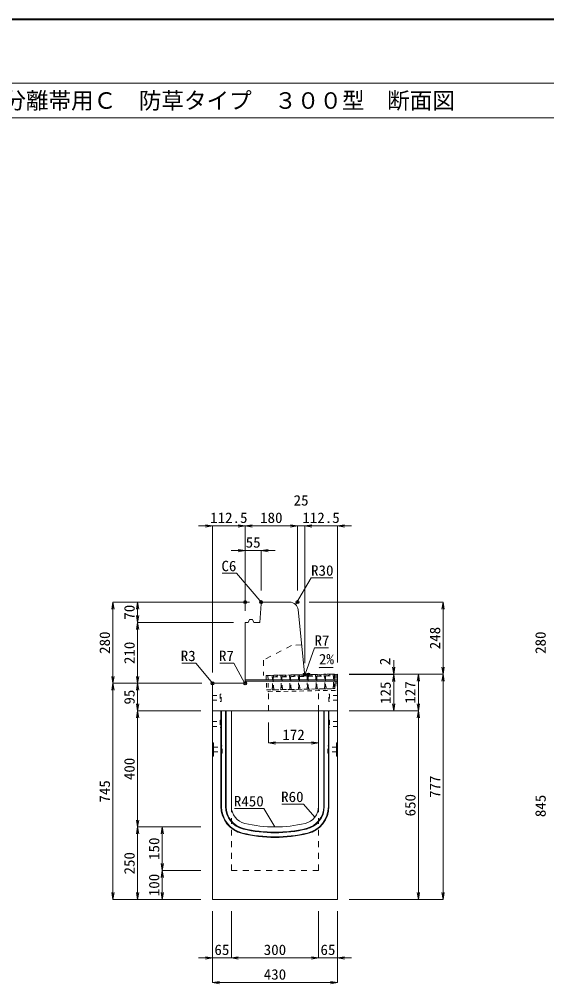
# Model space of a CAD drawing. Units: millimetres at full size; some dimension numbers follow another scale. Extents: x -18734 to 51600, y -18820 to 17820.
# Drawn here: x -16814 to -14999, y 7356 to 10680 of the extents above; entities that cross this region are included whole.
import ezdxf
from ezdxf.enums import TextEntityAlignment as Align

# ---------------------------------------------------------------- set-up
doc = ezdxf.new("R2010")
doc.units = ezdxf.units.MM
doc.header["$LTSCALE"] = 20
doc.header["$PDMODE"] = 32
doc.header["$PDSIZE"] = 10
doc.linetypes.add('USER1', pattern=[2, 1, -1])
doc.linetypes.add('USER2', pattern=[1.35, 0.75, -0.6])
for name, color, linetype, lineweight in [('インサート', 3, 'USER2', 9), ('グレーチング', 7, 'USER2', 5), ('受枠', 3, 'USER2', 9), ('図枠', 7, 'Continuous', 5), ('寸法線', 7, 'Continuous', 13), ('引出線', 4, 'Continuous', 13), ('本体', 2, 'Continuous', 13), ('目地', 132, 'Continuous', 5)]:
    doc.layers.add(name, color=color, linetype=linetype, lineweight=lineweight)
doc.layers.add('作業エリア', color=11, linetype='Continuous')
doc.styles.add('ＭＳ ゴシック', font='')
doc.styles.add('ＭＳ 明朝', font='')
doc.styles.get('ＭＳ ゴシック').set_extended_font_data('MS Gothic')
doc.styles.get('ＭＳ 明朝').set_extended_font_data('MS Mincho')

# ---------------------------------------------------------------- blocks, each defined once
blk = doc.blocks.new('open_arrow')
at = {"color": 0, "linetype": 'Continuous', "lineweight": -2}
blk.add_lwpolyline([(7.5, 1.25), (0, 0), (7.5, -1.25)], dxfattribs=at)

msp = doc.modelspace()

# ---------------------------------------------------------------- linework, layer by layer
at = {"layer": 'インサート'}
for p, q in [((-16149.44, 8350.08), (-16122.44, 8350.08)), ((-16149.44, 8350.08), (-16149.44, 8333.08)), ((-16119.44, 8354.08), (-16122.44, 8354.08)), ((-16122.44, 8354.08), (-16122.44, 8329.08)), ((-16119.44, 8329.08), (-16119.44, 8354.08)), ((-15749.44, 8354.08), (-15746.44, 8354.08)), ((-15749.44, 8329.08), (-15749.44, 8354.08)), ((-15746.44, 8354.08), (-15746.44, 8329.08)), ((-15719.44, 8350.08), (-15746.44, 8350.08)), ((-15719.44, 8350.08), (-15719.44, 8333.08)), ((-16149.44, 8333.08), (-16122.44, 8333.08)), ((-16122.44, 8329.08), (-16119.44, 8329.08)), ((-15746.44, 8329.08), (-15749.44, 8329.08)), ((-15719.44, 8333.08), (-15746.44, 8333.08)), ((-16149.44, 8260.08), (-16122.44, 8260.08)), ((-16149.44, 8260.08), (-16149.44, 8243.08)), ((-16149.44, 8243.08), (-16122.44, 8243.08)), ((-16119.44, 8264.08), (-16122.44, 8264.08)), ((-16122.44, 8264.08), (-16122.44, 8239.08)), ((-16119.44, 8239.08), (-16119.44, 8264.08)), ((-15749.44, 8264.08), (-15746.44, 8264.08)), ((-15749.44, 8239.08), (-15749.44, 8264.08)), ((-15746.44, 8264.08), (-15746.44, 8239.08)), ((-15719.44, 8260.08), (-15746.44, 8260.08)), ((-15719.44, 8243.08), (-15746.44, 8243.08)), ((-15719.44, 8260.08), (-15719.44, 8243.08)), ((-16122.44, 8239.08), (-16119.44, 8239.08)), ((-15746.44, 8239.08), (-15749.44, 8239.08)), ((-16116.24, 8176.08), (-16119.24, 8176.08)), ((-16119.24, 8176.08), (-16119.24, 8151.08)), ((-16116.24, 8151.08), (-16116.24, 8176.08)), ((-15752.64, 8176.08), (-15749.64, 8176.08)), ((-15752.64, 8151.08), (-15752.64, 8176.08)), ((-15749.64, 8176.08), (-15749.64, 8151.08)), ((-16146.24, 8172.08), (-16119.24, 8172.08)), ((-16146.24, 8172.08), (-16146.24, 8155.08)), ((-16146.24, 8155.08), (-16119.24, 8155.08)), ((-16119.24, 8151.08), (-16116.24, 8151.08)), ((-15749.64, 8151.08), (-15752.64, 8151.08)), ((-15722.64, 8172.08), (-15749.64, 8172.08)), ((-15722.64, 8155.08), (-15749.64, 8155.08)), ((-15722.64, 8172.08), (-15722.64, 8155.08))]:
    msp.add_line(p, q, dxfattribs=at)
at = {"layer": 'グレーチング'}
for p, q in [((-15944.51, 8419.07), (-15729.56, 8423.37)), ((-15939.39, 8413.18), (-15914.52, 8419.67)), ((-15939.39, 8413.18), (-15914.4, 8413.68)), ((-15909.4, 8413.78), (-15884.53, 8420.27)), ((-15909.4, 8413.78), (-15884.41, 8414.27)), ((-15879.41, 8414.37), (-15854.53, 8420.87)), ((-15879.41, 8414.37), (-15854.41, 8414.87)), ((-15849.41, 8414.97), (-15824.54, 8421.47)), ((-15849.41, 8414.97), (-15824.42, 8415.47)), ((-15819.42, 8415.57), (-15794.54, 8422.07)), ((-15819.42, 8415.57), (-15794.42, 8416.07)), ((-15789.42, 8416.17), (-15764.55, 8422.67)), ((-15789.42, 8416.17), (-15764.43, 8416.67)), ((-15759.43, 8416.77), (-15734.56, 8423.27)), ((-15759.43, 8416.77), (-15734.44, 8417.27)), ((-15943.51, 8369.08), (-15728.56, 8373.38))]:
    msp.add_line(p, q, dxfattribs=at)
for points in [[(-15944.51, 8419.07), (-15939.51, 8419.17), (-15939.39, 8413.18), (-15940.37, 8412.16), (-15939.65, 8376.16), (-15938.64, 8375.18), (-15938.52, 8369.18), (-15943.51, 8369.08), (-15943.63, 8375.08), (-15942.65, 8376.1), (-15943.37, 8412.1), (-15944.39, 8413.08)], [(-15914.52, 8419.67), (-15909.52, 8419.77), (-15909.4, 8413.78), (-15910.38, 8412.76), (-15909.66, 8376.76), (-15908.64, 8375.78), (-15908.52, 8369.78), (-15913.52, 8369.68), (-15913.64, 8375.68), (-15912.66, 8376.7), (-15913.38, 8412.7), (-15914.4, 8413.68)], [(-15884.53, 8420.27), (-15879.53, 8420.37), (-15879.41, 8414.37), (-15880.39, 8413.36), (-15879.67, 8377.36), (-15878.65, 8376.38), (-15878.53, 8370.38), (-15883.53, 8370.28), (-15883.65, 8376.28), (-15882.67, 8377.3), (-15883.39, 8413.3), (-15884.41, 8414.27)], [(-15854.53, 8420.87), (-15849.53, 8420.97), (-15849.41, 8414.97), (-15850.39, 8413.95), (-15849.67, 8377.96), (-15848.65, 8376.98), (-15848.53, 8370.98), (-15853.53, 8370.88), (-15853.65, 8376.88), (-15852.67, 8377.9), (-15853.39, 8413.9), (-15854.41, 8414.87)], [(-15824.54, 8421.47), (-15819.54, 8421.57), (-15819.42, 8415.57), (-15820.4, 8414.55), (-15819.68, 8378.56), (-15818.66, 8377.58), (-15818.54, 8371.58), (-15823.54, 8371.48), (-15823.66, 8377.48), (-15822.68, 8378.5), (-15823.4, 8414.49), (-15824.42, 8415.47)], [(-15794.54, 8422.07), (-15789.54, 8422.17), (-15789.42, 8416.17), (-15790.4, 8415.15), (-15789.68, 8379.16), (-15788.67, 8378.18), (-15788.55, 8372.18), (-15793.54, 8372.08), (-15793.66, 8378.08), (-15792.68, 8379.1), (-15793.4, 8415.09), (-15794.42, 8416.07)], [(-15764.55, 8422.67), (-15759.55, 8422.77), (-15759.43, 8416.77), (-15760.41, 8415.75), (-15759.69, 8379.76), (-15758.67, 8378.78), (-15758.55, 8372.78), (-15763.55, 8372.68), (-15763.67, 8378.68), (-15762.69, 8379.7), (-15763.41, 8415.69), (-15764.43, 8416.67)], [(-15734.56, 8423.27), (-15729.56, 8423.37), (-15729.44, 8417.37), (-15730.42, 8416.35), (-15729.7, 8380.36), (-15728.68, 8379.38), (-15728.56, 8373.38), (-15733.56, 8373.28), (-15733.68, 8379.28), (-15732.7, 8380.3), (-15733.42, 8416.29), (-15734.44, 8417.27)]]:
    msp.add_lwpolyline(points, close=True, dxfattribs=at)
at = {"layer": '作業エリア'}
for p in [(-16036.94, 8671.58), (-15981.94, 8671.58), (-15856.94, 8671.58), (-15831.94, 8421.58), (-15819.44, 8421.58), (-16149.44, 8391.58), (-16036.94, 8391.58)]:
    msp.add_point(p, dxfattribs=at)
at = {"layer": '受枠'}
for p, q in [((-15964.51, 8418.67), (-15721.56, 8423.53)), ((-15964.51, 8418.67), (-15963.51, 8368.68)), ((-15958.51, 8418.79), (-15957.39, 8362.81)), ((-15727.56, 8423.41), (-15726.56, 8373.42)), ((-15721.56, 8423.53), (-15720.44, 8367.54)), ((-15963.51, 8368.68), (-15726.56, 8373.42)), ((-15957.39, 8362.81), (-15720.44, 8367.54)), ((-15783.55, 8372.28), (-15783.43, 8366.28))]:
    msp.add_line(p, q, dxfattribs=at)
at = {"layer": '図枠', "lineweight": 40}
msp.add_line((-18334.44, 10680), (-10534.44, 10680), dxfattribs=at)
at = {"layer": '図枠', "lineweight": 13}
for p, q in [((-18034.44, 10460), (-10834.44, 10460)), ((-18034.44, 10340), (-10834.44, 10340))]:
    msp.add_line(p, q, dxfattribs=at)
at = {"layer": '寸法線'}
for p, q in [((-16197.44, 8934.27), (-16036.94, 8934.27)), ((-16149.44, 8428.58), (-16149.44, 8934.27)), ((-16036.94, 8934.27), (-15856.94, 8934.27)), ((-16036.94, 8641.58), (-16036.94, 8934.27)), ((-16036.94, 8641.58), (-16036.94, 8934.27)), ((-15904.94, 8934.27), (-15783.94, 8934.27)), ((-15856.94, 8711.58), (-15856.94, 8934.27)), ((-15856.94, 8711.58), (-15856.94, 8934.27)), ((-15831.94, 8461.58), (-15831.94, 8934.27)), ((-15831.94, 8934.27), (-15671.44, 8934.27)), ((-15831.94, 8461.58), (-15831.94, 8934.27)), ((-15719.44, 8463.58), (-15719.44, 8934.27)), ((-16084.94, 8849.27), (-15933.94, 8849.27)), ((-16036.94, 8641.58), (-16036.94, 8849.27)), ((-15981.94, 8711.58), (-15981.94, 8849.27)), ((-16492.38, 8671.58), (-16492.38, 8391.58)), ((-16021.94, 8671.58), (-16492.38, 8671.58)), ((-16407.38, 8671.58), (-16407.38, 8601.58)), ((-16021.94, 8671.58), (-16407.38, 8671.58)), ((-15816.94, 8671.58), (-15355.66, 8671.58)), ((-15355.66, 8423.58), (-15355.66, 8671.58)), ((-16076.94, 8601.58), (-16407.38, 8601.58)), ((-16407.38, 8601.58), (-16407.38, 8391.58)), ((-16076.94, 8601.58), (-16407.38, 8601.58)), ((-15525.66, 8471.58), (-15525.66, 8373.58)), ((-15679.44, 8423.58), (-15525.66, 8423.58)), ((-15679.44, 8423.58), (-15440.66, 8423.58)), ((-15679.44, 8423.58), (-15355.66, 8423.58)), ((-15679.44, 8423.58), (-15355.66, 8423.58)), ((-15679.44, 8421.58), (-15525.66, 8421.58)), ((-15679.44, 8421.58), (-15525.66, 8421.58)), ((-15525.66, 8421.58), (-15525.66, 8296.58)), ((-15440.66, 8423.58), (-15440.66, 8296.58)), ((-15355.66, 8423.58), (-15355.66, 7646.58)), ((-16186.44, 8391.58), (-16492.38, 8391.58)), ((-16492.38, 7646.58), (-16492.38, 8391.58)), ((-16186.44, 8391.58), (-16492.38, 8391.58)), ((-16407.38, 8391.58), (-16407.38, 8296.58)), ((-16186.44, 8391.58), (-16407.38, 8391.58)), ((-16189.44, 8391.58), (-16407.38, 8391.58)), ((-16189.44, 8296.58), (-16407.38, 8296.58)), ((-16407.38, 8296.58), (-16407.38, 7896.58)), ((-16189.44, 8296.58), (-16407.38, 8296.58)), ((-15679.44, 8296.58), (-15525.66, 8296.58)), ((-15679.44, 8296.58), (-15440.66, 8296.58)), ((-15679.44, 8296.58), (-15440.66, 8296.58)), ((-15440.66, 8296.58), (-15440.66, 7646.58)), ((-15956.44, 8256.58), (-15956.44, 8186.35)), ((-15956.44, 8186.35), (-15784.44, 8186.35)), ((-16189.44, 7896.58), (-16407.38, 7896.58)), ((-16407.38, 7646.58), (-16407.38, 7896.58)), ((-16189.44, 7896.58), (-16407.38, 7896.58)), ((-16322.38, 7896.58), (-16322.38, 7746.58)), ((-16189.44, 7896.58), (-16322.38, 7896.58)), ((-16189.44, 7746.58), (-16322.38, 7746.58)), ((-16322.38, 7746.58), (-16322.38, 7646.58)), ((-16189.44, 7746.58), (-16322.38, 7746.58)), ((-16189.44, 7646.58), (-16492.38, 7646.58)), ((-16189.44, 7646.58), (-16407.38, 7646.58)), ((-16189.44, 7646.58), (-16322.38, 7646.58)), ((-15679.44, 7646.58), (-15440.66, 7646.58)), ((-15679.44, 7646.58), (-15355.66, 7646.58)), ((-16149.44, 7606.58), (-16149.44, 7445.42)), ((-16149.44, 7606.58), (-16149.44, 7360.42)), ((-16084.44, 7606.58), (-16084.44, 7445.42)), ((-16084.44, 7606.58), (-16084.44, 7445.42)), ((-15784.44, 7606.58), (-15784.44, 7445.42)), ((-15784.44, 7606.58), (-15784.44, 7445.42)), ((-15719.44, 7606.58), (-15719.44, 7445.42)), ((-15719.44, 7606.58), (-15719.44, 7360.42)), ((-16197.44, 7445.42), (-16036.44, 7445.42)), ((-16084.44, 7445.42), (-15784.44, 7445.42)), ((-15832.44, 7445.42), (-15671.44, 7445.42)), ((-16149.44, 7360.42), (-15719.44, 7360.42))]:
    msp.add_line(p, q, dxfattribs=at)
at = {"layer": '引出線'}
for points in [[(-15979.15, 8668.58), (-16067.17, 8770.75), (-16115.52, 8770.75)], [(-15863.96, 8663.82), (-15810.11, 8755.21), (-15735.44, 8755.21)], [(-15830.3, 8423.39), (-15798.36, 8514.16), (-15750.43, 8514.16)], [(-16148.56, 8390.7), (-16207.28, 8461.06), (-16255.01, 8461.06)], [(-16038.99, 8393.63), (-16075.69, 8461.06), (-16123.62, 8461.06)], [(-15782.32, 8445.7), (-15733.61, 8446.67), (-15782.35, 8445.7)], [(-15934.44, 7896.58), (-15972.95, 7960.12), (-16073.96, 7960.12)], [(-15797.37, 7929.89), (-15835.96, 7975.29), (-15910.63, 7975.29)]]:
    msp.add_lwpolyline(points, dxfattribs=at)
at = {"layer": '本体'}
for p, q in [((-15986.94, 8601.58), (-15982.37, 8665.59)), ((-15982.37, 8665.59), (-15975.94, 8671.58)), ((-15975.94, 8671.58), (-15884.09, 8671.58)), ((-15854.24, 8644.56), (-15832.57, 8427.88)), ((-16026.94, 8601.58), (-16021.94, 8611.58)), ((-16021.94, 8611.58), (-16011.94, 8611.58)), ((-16011.94, 8611.58), (-16006.94, 8601.58)), ((-16036.94, 8601.58), (-16036.94, 8398.58)), ((-16036.94, 8601.58), (-16026.94, 8601.58)), ((-16006.94, 8601.58), (-15986.94, 8601.58)), ((-15819.44, 8421.58), (-15825.6, 8421.58)), ((-15719.44, 8423.58), (-15819.44, 8421.58)), ((-15719.44, 8423.58), (-15719.44, 8296.58)), ((-16149.44, 8388.58), (-16149.44, 8296.58)), ((-16043.94, 8391.58), (-16146.44, 8391.58)), ((-16149.44, 8296.58), (-16149.44, 7646.58)), ((-16149.44, 8296.58), (-16084.44, 8296.58)), ((-16149.44, 8296.58), (-15719.44, 8296.58)), ((-16084.44, 8296.58), (-16084.44, 7967.1)), ((-15784.44, 8296.58), (-15719.44, 8296.58)), ((-15784.44, 8296.58), (-15784.44, 7967.1)), ((-15719.44, 8296.58), (-15719.44, 7646.58)), ((-16149.44, 7646.58), (-15719.44, 7646.58))]:
    msp.add_line(p, q, dxfattribs=at)
at = {"layer": '本体', "linetype": 'USER1'}
for p, q in [((-15876.94, 8521.58), (-15973.94, 8471.58)), ((-15842.24, 8524.58), (-15876.94, 8521.58)), ((-15973.94, 8471.58), (-15973.94, 8418.49)), ((-15819.44, 8421.58), (-15973.94, 8418.49)), ((-15956.44, 8296.58), (-15956.44, 8368.83)), ((-15784.44, 8296.58), (-15784.44, 8372.27))]:
    msp.add_line(p, q, dxfattribs=at)
at = {"layer": '本体', "lineweight": 9}
for p, q in [((-16149.44, 8188.08), (-16146.24, 8186.08)), ((-16146.24, 8186.08), (-16146.24, 8141.08)), ((-15719.44, 8188.08), (-15722.64, 8186.08)), ((-15722.64, 8186.08), (-15722.64, 8141.08)), ((-16146.24, 8141.08), (-16149.44, 8139.08)), ((-15722.64, 8141.08), (-15719.44, 8139.08))]:
    msp.add_line(p, q, dxfattribs=at)
at = {"layer": '本体', "linetype": 'USER1', "lineweight": 15}
for p, q in [((-16084.44, 7967.1), (-16084.44, 7746.58)), ((-15784.44, 7967.1), (-15784.44, 7746.58)), ((-16084.44, 7746.58), (-15784.44, 7746.58))]:
    msp.add_line(p, q, dxfattribs=at)
at = {"layer": '本体'}
for centre, radius, start, end in [((-15884.09, 8641.58), 30, 5.71059, 90), ((-15825.6, 8428.58), 7, 185.71059, 270), ((-16146.44, 8388.58), 3, 90, 180), ((-16043.94, 8398.58), 7, 270, 0), ((-16024.44, 7967.1), 60, 180, 256.65764), ((-15844.44, 7967.1), 60, 283.34236, 0), ((-15934.44, 8346.58), 450, 256.65764, 283.34236)]:
    msp.add_arc(centre, radius, start, end, dxfattribs=at)
at = {"layer": '目地'}
for p, q in [((-15719.44, 8403.58), (-16036.94, 8403.58)), ((-15719.44, 8399.58), (-16036.94, 8399.58)), ((-16120.44, 8296.58), (-16120.44, 7967.1)), ((-16118.44, 8296.58), (-16118.44, 7967.1)), ((-16104.44, 8296.58), (-16104.44, 7967.1)), ((-16102.44, 8296.58), (-16102.44, 7967.1)), ((-15766.44, 7967.1), (-15766.44, 8296.58)), ((-15764.44, 7967.1), (-15764.44, 8296.58)), ((-15750.44, 7967.1), (-15750.44, 8296.58)), ((-15748.44, 7967.1), (-15748.44, 8296.58))]:
    msp.add_line(p, q, dxfattribs=at)
for centre, radius, start, end in [((-16024.44, 7967.1), 96, 180, 256.65764), ((-16024.44, 7967.1), 94, 180, 256.65764), ((-16024.44, 7967.1), 80, 180, 256.65764), ((-16024.44, 7967.1), 78, 180, 256.65764), ((-15844.44, 7967.1), 78, 283.34236, 0), ((-15844.44, 7967.1), 80, 283.34236, 0), ((-15844.44, 7967.1), 94, 283.34236, 0), ((-15844.44, 7967.1), 96, 283.34236, 0), ((-15934.44, 8346.58), 470, 256.65764, 283.34236), ((-15934.44, 8346.58), 468, 256.65764, 283.34236), ((-15934.44, 8346.58), 486, 256.65764, 283.34236), ((-15934.44, 8346.58), 484, 256.65764, 283.34236)]:
    msp.add_arc(centre, radius, start, end, dxfattribs=at)

# ---------------------------------------------------------------- block references
at = {"layer": '寸法線', "xscale": 3.2, "yscale": 3.2}
for p, rotation in [((-16149.44, 8934.27), 180), ((-16036.94, 8934.27), 180), ((-15856.94, 8934.27), 180), ((-15856.94, 8934.27), 180), ((-16036.94, 8849.27), 180), ((-16492.38, 8671.58), 270), ((-16407.38, 8671.58), 270), ((-15355.66, 8671.58), 270), ((-16407.38, 8601.58), 90), ((-16407.38, 8601.58), 270), ((-15525.66, 8423.58), 90), ((-15355.66, 8423.58), 90), ((-16492.38, 8391.58), 90), ((-16407.38, 8391.58), 90), ((-15525.66, 8421.58), 270), ((-15525.66, 8421.58), 270), ((-15440.66, 8423.58), 270), ((-15355.66, 8423.58), 270), ((-16492.38, 8391.58), 270), ((-16407.38, 8391.58), 270), ((-16407.38, 8296.58), 90), ((-15525.66, 8296.58), 90), ((-15440.66, 8296.58), 90), ((-16407.38, 8296.58), 270), ((-15440.66, 8296.58), 270), ((-15784.44, 8186.35), 180), ((-16407.38, 7896.58), 90), ((-16407.38, 7896.58), 270), ((-16322.38, 7896.58), 270), ((-16322.38, 7746.58), 90), ((-16322.38, 7746.58), 270), ((-16492.38, 7646.58), 90), ((-16407.38, 7646.58), 90), ((-16322.38, 7646.58), 90), ((-15440.66, 7646.58), 90), ((-15355.66, 7646.58), 90), ((-16149.44, 7445.42), 180), ((-15784.44, 7445.42), 180), ((-15784.44, 7445.42), 180), ((-15719.44, 7360.42), 180)]:
    msp.add_blockref('open_arrow', p, dxfattribs=dict(at, rotation=rotation))
for p in [(-16036.94, 8934.27), (-15831.94, 8934.27), (-15831.94, 8934.27), (-15719.44, 8934.27), (-15981.94, 8849.27), (-15956.44, 8186.35), (-16084.44, 7445.42), (-16084.44, 7445.42), (-15719.44, 7445.42), (-16149.44, 7360.42)]:
    msp.add_blockref('open_arrow', p, dxfattribs=at)
at = {"layer": '引出線'}
for p, xscale, yscale, rotation in [((-15979.15, 8668.58), 0.16, 0.16, 130.7), ((-15863.96, 8663.82), 0.16, 0.16, 59.5), ((-15782.32, 8445.7), 0.16, 0.16, 1.1), ((-15830.3, 8423.39), 0.16, 0.16, 70.6), ((-16148.56, 8390.7), 0.16, 0.16, 129.8), ((-16038.99, 8393.63), 0.16, 0.16, 118.6), ((-15797.37, 7929.89), 0.133, 0.133, 130.4), ((-15934.44, 7896.58), 0.133, 0.133, 121.2)]:
    msp.add_blockref('open_arrow', p, dxfattribs=dict(at, xscale=xscale, yscale=yscale, rotation=rotation))

# ---------------------------------------------------------------- texts
at = {"layer": '図枠', "style": 'ＭＳ ゴシック'}
msp.add_text('\u3000ＩＢＣ排水側溝\u3000集水桝\u3000中央分離帯用Ｃ\u3000防草タイプ\u3000３００型\u3000断面図', height=56.96, dxfattribs=at).set_placement((-18034.44, 10400), align=Align.MIDDLE_LEFT)
at = {"layer": '寸法線', "style": 'ＭＳ 明朝', "width": 1.05}
for s, p in [('25', (-15844.44, 9022.27)), ('112.5', (-16093.19, 8962.27)), ('180', (-15946.94, 8962.27)), ('112.5', (-15775.69, 8962.27)), ('55', (-16009.44, 8877.27)), ('172', (-15870.44, 8214.35)), ('65', (-16116.94, 7473.42)), ('300', (-15934.44, 7473.42)), ('65', (-15751.94, 7473.42)), ('430', (-15934.44, 7388.42))]:
    msp.add_text(s, height=36.03, dxfattribs=at).set_placement(p, align=Align.MIDDLE_CENTER)
for s, p in [('70', (-16435.38, 8636.58)), ('248', (-15383.66, 8547.58)), ('280', (-16520.38, 8531.58)), ('280', (-15020.38, 8531.58)), ('210', (-16435.38, 8496.58)), ('2', (-15555.66, 8466.91)), ('125', (-15553.66, 8359.08)), ('127', (-15468.66, 8360.08)), ('95', (-16435.38, 8344.08)), ('400', (-16435.38, 8096.58)), ('745', (-16520.38, 8019.08)), ('777', (-15383.66, 8035.08)), ('650', (-15468.66, 7971.58)), ('845', (-15020.38, 7969.08)), ('150', (-16350.38, 7821.58)), ('250', (-16435.38, 7771.58)), ('100', (-16350.38, 7696.58))]:
    msp.add_text(s, height=36.03, rotation=90, dxfattribs=at).set_placement(p, align=Align.MIDDLE_CENTER)
at = {"layer": '引出線', "style": 'ＭＳ 明朝', "width": 1.05}
for s, p in [('C6', (-16067.17, 8813.95)), ('R3', (-16207.28, 8504.26)), ('R7', (-16075.69, 8504.26)), ('R60', (-15835.96, 8018.49)), ('R450', (-15972.95, 8003.32))]:
    msp.add_text(s, height=36.03, dxfattribs=at).set_placement(p, align=Align.TOP_RIGHT)
for s, p in [('R30', (-15810.11, 8798.41)), ('R7', (-15798.36, 8557.36))]:
    msp.add_text(s, height=36.03, dxfattribs=at).set_placement(p, align=Align.TOP_LEFT)
msp.add_text('2%', height=36.03, rotation=1.146, dxfattribs=at).set_placement((-15783.29, 8492.59), align=Align.TOP_LEFT)

doc.saveas('drawing.dxf')
